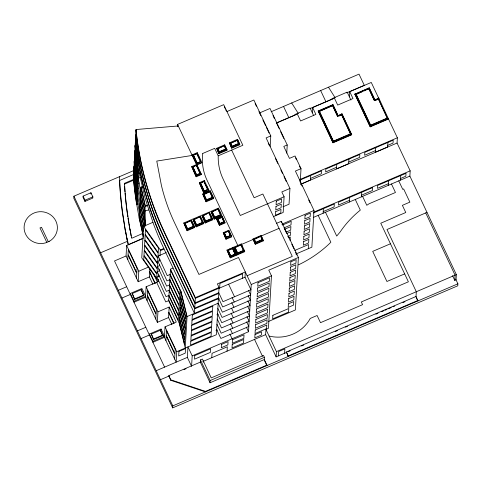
<?xml version="1.0" encoding="UTF-8"?>
<svg xmlns="http://www.w3.org/2000/svg" width="482" height="482" viewBox="0 0 482 482"><rect width="100%" height="100%" fill="white"/><g stroke="black" fill="none" stroke-linecap="round" stroke-linejoin="round"><path stroke-width="0.72" d="M133.851 170.532L73.903 196.198L73.788 198.186L172.677 407.868L457.786 285.802L457.9 283.814L455.671 279.09M83.103 196.114L83.031 197.325L84.959 201.416L92.803 198.06L92.875 196.849L90.941 192.758L83.103 196.114L85.031 200.205L84.959 201.416M90.875 193.969L90.941 192.758M119.62 181.66L119.693 180.449L133.442 174.562M134.056 179.22L124.507 183.305L124.458 184.118L134.008 180.033M128.128 244.796L125.471 231.589L122.573 212.231A386.112 369.435 3.3 0 1 119.825 183.347L119.693 180.449M125.79 233.39L125.537 230.378M127.778 215.581L127.73 216.394L127.17 212.49A381.431 364.958 3.3 0 1 126.525 207.507M126.905 239.096L125.862 232.179M149.884 268.667L149.408 276.921L138.183 281.723L126.055 256.002L126.664 245.501L142.799 238.59M126.977 237.885L127.381 241.319L100.593 252.785M129.297 224.931L129.248 225.745L128.905 223.835M127.748 259.593L128.019 254.936L136.761 273.481L136.496 278.138M124.507 183.305L124.85 188.86A381.431 364.958 3.3 0 0 127.212 211.676L130.098 230.426L129.917 229.486M178.274 125.953L136.014 129.537L133.412 178.316A386.112 369.435 3.3 0 0 136.177 201.374L139.244 218.539L143.413 237.138M130.146 229.613L131.11 235.752M131.526 237.867L130.465 231.414M158.632 279.494L158.518 281.476L146.124 286.778L145.522 297.28L133.984 302.22L134.044 301.226L145.576 296.285L141.913 288.507L130.375 293.448L130.315 294.442L121.934 298.033M136.014 129.537A341.238 326.501 3.3 0 0 164.748 232.728L195.361 297.635L194.451 313.378L163.838 248.471A341.238 326.501 3.3 0 1 153.366 223.594L145.046 197.988L138.949 171.827A341.238 326.501 3.3 0 1 135.105 145.287L135.225 146.817A386.112 369.435 3.3 0 0 137.997 169.875L138.521 173.116L136.701 204.615L138.087 204.025M132.249 293.526L134.737 299.467L143.738 295.611L143.775 295.014L141.25 289.67L132.249 293.526L134.737 299.467M139.244 218.539L141.057 187.04L142.13 186.582M138.183 281.723L138.792 271.227L126.664 245.501M152.915 222.341L143.588 226.329L141.774 257.834L158.518 281.476M144.058 225.986L145.233 205.639L141.057 187.04M141.22 290.266L141.25 289.67M147.058 300.539L147.329 295.882L156.072 314.427L155.807 319.084M169.17 307.034L168.567 317.536L157.343 322.344L157.945 311.842L169.17 307.034L176.255 322.054L165.031 326.856L164.422 337.358L152.884 342.298L152.945 341.304L164.483 336.364L161.036 329.055L149.498 333.996L149.438 334.99L141.057 338.581M151.372 334.074L153.638 339.545L162.639 335.689L162.675 335.098L160.373 330.218L151.372 334.074L153.638 339.545M158.783 276.921L158.897 274.921M159.235 269.022L159.126 270.974L157.252 271.776L166.356 291.411L169.266 290.164L178.858 310.504L179.123 305.95L169.525 285.609M159.5 264.425L159.428 265.721L157.554 266.522L166.658 286.157L169.568 284.91L179.159 305.251L179.425 300.696L169.833 280.355M159.687 261.172L159.801 259.171M159.994 255.918L160.337 249.971L143.588 226.329M160.373 330.218L162.639 335.689M160.976 330.049L161.036 329.055M177.424 126.67L177.557 124.422L223.702 104.666L242.85 145.269L218.219 155.819A54.508 52.152 3.3 0 0 223.076 178.961L240.295 215.472L284.097 196.722L281.837 191.932L289.947 188.462L266.106 137.918L270.782 135.912L253.857 100.021L226.944 111.541M165.904 340.497L166.176 335.846L174.918 354.391L174.653 359.042M170.477 269.161L181.057 291.598L187.058 316.541L185.245 348.04L179.238 323.097L168.658 300.666L170.477 269.161L173.074 268.052M200.313 362.127L210.05 382.768L264.299 359.542L266.92 365.097L205.489 391.396L205.459 391.896L170.815 380.316L168.857 375.599L200.313 362.127L200.446 359.903L202.41 359.06L203.265 360.885L203.187 362.247M170.815 380.316L168.857 375.599M172.677 407.868L172.791 405.88L73.903 196.198M183.799 222.961L187.149 230.745L194.632 227.54L194.668 226.932L191.282 219.756L183.799 222.961L187.149 230.745M165.031 326.856L176.737 351.685L176.129 362.181L163.482 335.364M179.238 323.097L181.057 291.598M184.949 223.383L190.866 220.551L193.517 226.516L187.618 229.04L184.949 223.383L187.697 222.202M187.618 229.04L184.968 223.076M188.402 221.606L188.384 221.913L190.866 220.551M196.74 164.422L196.704 165.025L201.741 162.868L201.777 162.265L197.252 152.674L192.216 154.83L192.179 155.439L156.764 161.078L161.422 185.48A207.103 198.156 3.3 0 0 175.659 225.088L198.933 274.439L238.512 257.496L251.243 284.494L248.519 331.737L192.191 355.849L191.589 366.35L187.353 357.379L187.962 346.877L192.191 355.849M201.777 162.265L191.703 166.579L196.192 176.773L201.229 174.617L201.265 174.014L192.216 154.83M193.384 154.951L197.174 163.326L200.645 161.542L196.837 153.469L193.384 154.951L197.174 163.326M192.854 167.001L196.325 165.218L200.114 173.592L196.656 175.068L192.854 167.001L195.939 165.38M191.246 220.364L191.282 219.756M196.041 153.782L196.078 153.18M196.457 153.638L196.439 153.939L196.837 153.469M192.842 219.087L196.192 226.871L203.675 223.666L203.711 223.064L200.325 215.888L192.842 219.087L196.192 226.871M196.325 165.218L200.114 173.592M197.222 153.282L197.252 152.674M196.192 176.773L191.703 166.579M193.993 219.509L199.91 216.683L202.561 222.642L196.662 225.166L193.993 219.509L196.74 218.334M196.656 175.068L192.872 166.694M196.662 225.166L194.011 219.208M199.319 182.732L203.808 192.927L208.845 190.77L208.881 190.161L204.356 180.575L199.319 182.732L203.808 192.927M197.445 217.737L197.427 218.039L199.91 216.683M200.488 182.847L204.278 191.221L207.748 189.438L203.94 181.371L200.488 182.847L204.278 191.221M200.289 216.49L200.325 215.888M203.145 181.684L203.181 181.075M202.741 193.999L206.097 201.783L213.58 198.578L213.61 197.975L210.224 190.794L202.741 193.999L206.097 201.783M203.555 181.533L203.537 181.835L203.94 181.371M201.886 215.219L205.236 223.003L212.719 219.798L212.755 219.19L209.369 212.014L201.886 215.219L205.236 223.003M204.32 181.178L204.356 180.575M203.892 194.421L209.809 191.589L212.46 197.554L206.561 200.078L203.892 194.421L206.639 193.24M203.036 215.641L208.953 212.809L211.604 218.774L205.7 221.298L203.036 215.641L205.784 214.46M206.561 200.078L203.91 194.113M205.7 221.298L203.049 215.333M207.344 192.643L207.326 192.951L209.809 191.589M206.471 214.171L206.483 213.863M208.953 212.809L211.604 218.774M210.194 191.402L210.224 190.794M209.333 212.616L209.369 212.014M210.923 211.345L214.273 219.129L221.762 215.924L221.792 215.321L218.406 208.14L210.923 211.345L214.273 219.129M212.074 211.767L217.991 208.941L220.642 214.9L214.743 217.424L212.074 211.767L214.821 210.592M216.659 148.293L218.876 153.686L226.95 150.227L226.986 149.625L224.726 144.841L216.659 148.293L218.876 153.686M217.81 148.715L224.311 145.636L225.835 149.203L219.346 151.981L217.81 148.715L224.311 145.636M214.743 217.424L212.092 211.465M215.526 209.995L215.508 210.297L217.991 208.941M219.346 151.981L217.822 148.414M216.653 219.4L216.689 218.798L222.298 216.394L225.088 222.979L219.473 225.383L216.653 219.4L221.883 217.189L223.973 221.955L219.943 223.678L217.852 218.912L219.943 223.678M218.376 208.748L218.406 208.14M210.05 382.768L210.176 380.539L200.446 359.903M211.779 357.704L212.032 353.336L227.311 346.793L227.058 351.167M219.473 225.383L216.689 218.798M224.696 145.444L224.726 144.841M221.883 217.189L223.672 221.316M222.262 216.996L222.298 216.394M135.713 134.785A341.238 326.501 3.3 0 0 164.446 237.969L195.053 302.877L218.756 292.731L222.985 301.702L250.941 289.736L245.013 277.174L245.314 271.932L217.364 283.898L219.057 287.483L216.334 334.731L176.737 351.685M219.659 288.025L219.919 283.476L242.687 273.728L242.422 278.277M223.232 232.679L226.022 239.265L231.631 236.861L231.667 236.258L228.848 230.275L223.232 232.679L226.022 239.265M229.438 142.823L231.661 148.215L239.735 144.757L239.771 144.148L237.512 139.364L229.438 142.823L231.661 148.215M224.329 232.975L228.372 230.944L230.456 235.71L226.432 237.439L224.329 232.975L228.372 230.944M230.589 143.244L237.096 140.16L238.62 143.732L232.131 146.51L230.589 143.244L236.427 140.744M226.432 237.439L224.341 232.673M232.131 146.51L230.607 142.937M226.98 250.074L230.33 257.858L236.252 255.321L236.288 254.713L232.902 247.537L226.98 250.074L230.33 257.858M228.811 230.884L228.848 230.275M228.131 250.489L232.487 248.332L235.138 254.291L230.8 256.153L228.131 250.489L230.022 249.387M229.613 249.537L229.649 248.929M237.096 140.16L238.62 143.732M230.8 256.153L228.149 250.188M237.512 139.364L239.735 144.757M235.138 254.291L232.487 248.332M232.866 248.14L232.902 247.537M233.836 247.133L237.192 254.918L244.675 251.712L244.705 251.11L241.319 243.928L233.836 247.133L237.192 254.918M234.987 247.555L240.904 244.729L243.555 250.688L237.656 253.213L234.987 247.555L237.734 246.38M237.656 253.213L235.005 247.254M238.439 245.784L238.421 246.085L240.271 245.296M240.904 244.729L243.555 250.688M242.518 247.145L241.319 243.928M253.068 239.494L253.104 238.885L261.172 235.433L263.395 240.825L255.321 244.278L253.068 239.494L241.289 244.537M254.255 239.307L260.756 236.228L262.28 239.795L255.791 242.573L254.255 239.307L260.756 236.228M255.321 244.278L253.104 238.885M255.791 242.573L254.267 239.006M262.268 238.427L261.172 235.433M270.179 146.407L270.782 135.912M286.7 352.342L276.12 356.873L265.642 334.647L265.944 329.399L268.438 328.326L271.462 275.837L268.781 270.149L298.406 257.472L281.337 221.28L276.662 223.28M203.265 360.885L211.218 377.9L263.57 355.487L264.431 357.313L264.275 360.036L266.6 364.976M266.895 365.591L266.92 365.097M281.253 222.78L281.337 221.28M284.097 196.722L283.187 212.466L273.499 216.611M286.754 153.21L287.23 144.962L270.016 108.462L259.774 112.842M276.12 356.873L276.427 351.625L265.944 329.399M278.391 355.903L278.644 351.529L284.88 348.86L284.627 353.234M289.947 188.462L289.037 204.211L282.958 206.814M290.086 240.632L290.291 237.06L288.254 237.927M286.441 351.968L288.284 356.433L286.441 351.968L416.038 296.484L417.876 300.949L416.321 297.647M300.244 182.154L301.027 168.652L295.05 155.987L289.441 158.391L283.796 146.426L287.23 144.962M298.406 257.472L295.376 309.962L268.51 321.464M312.336 112.794L312.637 107.546L334.46 98.201L337.707 105.082L352.987 98.539L349.739 91.658L371.267 82.446L378.78 98.382L374.839 100.069L369.212 87.802L354.854 94.243L370.23 126.844L388.516 119.018L378.798 98.075L374.839 100.069M310.571 175.556L310.306 180.123L300.846 184.178M308.305 248.706L308.546 244.537L294.719 250.453M338.057 115.517L332.935 104.654L318.162 110.974L333.002 142.786L351.709 134.773L341.997 113.836L338.039 115.825L341.997 113.836M319.313 111.396L332.52 105.45L337.641 116.313L341.575 114.632L350.577 134.05L333.454 141.383L319.313 111.396L325.248 108.86M301.027 168.652L295.412 171.056L313.987 210.435L311.866 247.182L295.864 254.038M323.121 213.249L323.386 208.676M332.52 105.45L337.623 116.62M338.039 115.825L332.935 104.654M333.002 142.786L318.162 110.974M333.454 141.383L319.331 111.095M336.761 164.344L336.496 168.911L348.661 163.705L348.92 159.138M341.575 114.632L350.577 134.05M349.438 96.912L349.739 91.658M349.311 202.036L349.577 197.463M356.023 94.364L368.796 88.598L374.442 100.563L378.382 98.87L387.383 118.295L370.682 125.447L356.023 94.364L362.735 91.49M361.47 196.831L361.735 192.258M374.11 100.196L368.796 88.598M370.23 126.844L354.873 93.942M370.682 125.447L356.041 94.056M387.07 117.632L378.382 98.87M375.737 147.661L375.472 152.228L387.63 147.022L387.896 142.449M378.78 98.382L378.798 98.075M388.287 185.347L388.546 180.78M452.532 275.656L454.761 280.391L456.032 279.849L456.334 274.601L409.881 176.105L410.182 170.851L397.066 143.034L397.367 137.786L388.516 119.018M400.446 180.141L400.711 175.575M416.008 296.984L416.309 291.737L386.968 229.522L426.992 212.387M454.761 280.391L455.062 275.144L425.727 212.93M142.786 233.415L131.821 238.235L131.568 237.054M143.534 238.024L128.435 244.663L127.447 240.108M271.131 111.758L359.012 74.132L364.296 85.332L346.685 92.869M138.521 173.116L139.153 172.845M139.858 173.219L138.479 173.809L137.954 170.574A386.112 369.435 3.3 0 1 135.183 147.51L135.062 145.98M85.031 200.205L92.875 196.849M138.214 178.364L140.286 177.478M193.981 154.987L195.825 154.198M202.705 153.475L214.695 148.342L218.219 155.819M294.797 114.553L310.077 108.01L313.511 115.3M331.899 98.665L347.179 92.122L350.914 100.039M276.421 122.952L294.96 115.017M310.083 108.54L332.532 98.93M276.216 123.139L297.358 114.089L300.599 120.964L315.879 114.427L312.637 107.546M137.912 183.612L139.298 183.021M219.364 151.679L225.853 148.902M232.149 146.203L238.638 143.425M354.854 94.243L369.2 88.104M218.912 153.077L226.986 149.625M231.697 147.606L239.771 144.148M364.079 90.911L366.097 90.05M367.441 89.477L368.778 88.899M197.192 163.018L200.645 161.542M318.813 110.993L332.917 104.956M137.611 188.866L138.244 188.595M142.389 187.149L141.021 187.733L145.19 206.332L147.118 205.874M326.567 108.293L331.839 106.034M137.31 194.113L137.942 193.842M137.002 199.367L137.641 199.09M196.674 174.767L200.132 173.291M196.222 176.171L201.265 174.014M338.936 116.054L340.907 115.216M375.08 100.581L378.364 99.178M137.376 203.645L136.743 203.922L136.219 200.681A386.112 369.435 3.3 0 1 133.448 177.623L133.327 176.087M201.084 182.889L202.928 182.1M204.296 190.92L207.748 189.438M203.844 192.318L208.881 190.161M333.472 141.081L350.595 133.749M370.7 125.139L387.401 117.994M333.02 142.479L351.727 134.472M370.248 126.543L388.534 118.717M206.579 199.777L212.478 197.252M206.127 201.175L213.61 197.975M299.768 179.569L397.367 137.786M299.762 180.184L321.482 170.887L321.313 173.797L310.402 178.467M187.637 228.739L193.535 226.209M196.68 224.865L202.579 222.341M205.718 220.997L211.622 218.467M214.761 217.123L220.66 214.598M126.055 256.002L114.517 260.943L164.597 367.121M187.185 230.137L194.668 226.932M196.228 226.269L203.711 223.064M205.272 222.395L212.755 219.19M214.309 218.527L221.792 215.321M336.593 167.254L325.681 171.923L325.85 169.013L359.837 154.463L359.668 157.373L348.751 162.048M375.568 150.565L364.657 155.24L364.826 152.33L393.198 140.184L393.029 143.094L387.727 145.359M218.509 218.93L221.196 217.78M300.702 184.293L397.066 143.034M219.961 223.377L223.985 221.654M160.337 249.971L163.838 248.471M219.509 224.775L225.118 222.377M160.295 250.67L163.802 249.17M166.218 252.574L158.162 256.026L167.266 275.656L170.176 274.415L179.768 294.749L180.027 290.194L170.435 269.86M159.729 260.473L157.861 261.274L166.965 280.91L169.869 279.662L179.461 300.003L179.726 295.448L170.134 275.108M138.792 271.227L148.36 267.13M226.45 237.132L230.474 235.409M226.058 238.662L231.667 236.258M118.295 290.321L126.682 286.73M158.819 276.222L156.951 277.023L166.055 296.659L168.965 295.412L178.557 315.752L178.816 311.197L169.224 290.857M281.886 224.178L313.987 210.435M282.38 225.082L291.2 221.31L290.995 224.883L284.205 227.787M313.818 212.11L410.182 170.851M313.252 213.014L334.297 204.007L334.128 206.917L323.217 211.586M261.142 236.035L279.06 228.366M230.619 249.423L232.469 248.634M349.408 200.373L338.491 205.049L338.659 202.139L372.646 187.588L372.478 190.498L361.566 195.168M388.384 183.69L377.466 188.36L377.635 185.45L406.007 173.303L405.844 176.213L400.542 178.485M284.79 229.173L290.899 226.558L290.688 230.131L285.94 232.167M313.583 217.328L409.881 176.105M255.809 242.271L262.298 239.494M255.358 243.675L263.431 240.217M230.818 255.846L235.156 253.99M237.674 252.911L243.573 250.387M230.366 257.249L236.288 254.713M237.222 254.315L244.705 251.11M286.525 233.553L290.592 231.806L290.387 235.385L287.676 236.548M134.773 298.87L143.775 295.014M168.658 300.666L165.754 301.907L156.65 282.277M195.361 297.635L219.057 287.483M247.115 275.74L292.279 256.4L262.859 194.023L254.128 197.759L231.643 150.071M219.021 288.176L195.318 298.322L164.711 233.421A341.238 326.501 3.3 0 1 135.972 130.236M218.418 288.561L245.013 277.174M218.714 293.424L195.017 303.57L164.404 238.668A341.238 326.501 3.3 0 1 135.671 135.478M137.418 330.869L145.805 327.278M251.243 284.494L271.462 275.837M218.412 298.677L194.716 308.823L164.103 243.916A341.238 326.501 3.3 0 1 135.37 140.732M217.816 299.063L219.171 298.478M187.058 316.541L218.153 303.232L222.383 312.203L250.333 300.238L248.152 295.611M153.674 338.948L162.675 335.098M216.906 314.812L218.262 314.228M390.456 243.778L372.713 251.375L386.919 281.488L404.657 273.89M215.996 330.562L217.358 329.977M156.21 370.712L187.353 357.379M160.452 379.714L168.839 376.123M183.997 369.598L186.07 368.712M202.94 361.494L265.642 334.647M276.427 351.625L456.334 274.601M210.176 380.539L264.431 357.313M288.085 351.752L290.158 350.866M301.575 345.974L303.648 345.088M335.358 331.514L337.424 330.628M345.474 327.182L347.552 326.29M375.9 314.156L377.978 313.264M381.539 311.74L383.612 310.854M384.889 310.306L387.058 309.378M388.347 308.823L391.191 307.606M393.192 306.751L394.571 306.16M402.91 302.594L404.976 301.708M288.308 355.939L417.906 300.455M172.791 405.88L457.9 283.814M145.233 205.639L147.161 205.175M145.691 226.106L144.931 210.887L148.938 209.929M144.576 226.462L144.323 221.389L145.606 221.081M170.845 379.822L205.489 391.396M328.489 87.2L335.171 97.798M291.682 102.961L298.364 113.559M369.212 87.802L374.857 99.762M398.747 180.87L402.747 189.354L403.651 188.968L409.863 202.133L402.38 205.338L405.766 212.514L380.762 223.22L408.393 281.807L361.307 301.967L362.578 304.66L320.488 322.681L317.102 315.499L310.239 318.439A36.349 34.776 3.3 0 1 269.083 336.056M391.456 183.991L395.457 192.481L369.043 203.784L366.796 205.296L362.572 196.355M341.979 114.138L351.709 134.773M320.651 90.562L325.928 101.756M355.282 199.476L360.307 210.128L358.12 211.935A105.425 100.871 3.3 0 0 340.111 231.999L336.707 236.066L325.471 212.243M283.543 106.444L288.826 117.644M295.587 157.897L296.49 159.819M299.509 166.212L300.413 168.134M273.011 115.596L274.282 118.295M276.831 123.693L279.06 128.417M280.651 131.791L283.832 138.539M318.18 215.364L330.851 242.223L329.333 243.729A119.783 114.614 3.3 0 1 298.466 264.853M299.973 181.503L302.142 186.112M308.697 200.006L309.98 202.723M255.129 103.57L256.4 106.263M258.936 111.643L260.84 115.68M262.895 119.97L265.666 125.844M266.281 127.146L269.052 133.02M268.233 143.124L269.486 145.781M275.306 158.21L277.795 163.476M280.819 169.893L282.422 173.291M284.025 176.689L286.266 181.449M284.049 227.811L285.91 231.758M291.773 244.187L294.014 248.941M295.617 252.345L296.9 255.062M224.293 106.703L225.142 108.498M225.709 109.697L226.269 110.89M225.257 146.642L226.95 150.227M224.293 145.938L225.835 149.203M262.829 239.626L263.395 240.825M260.738 236.529L262.28 239.795M244.055 250.411L244.675 251.712M197.825 154.559L199.632 158.397M196.819 153.77L200.626 161.844M237.71 245.254L206.995 180.129A52.104 49.857 3.3 0 1 202.741 153.559M210.501 192.053L213.58 198.578M218.683 209.399L220.834 213.966M222.576 217.665L224.148 220.985M229.125 231.547L231.631 236.861M209.797 191.896L212.46 197.554M217.972 209.242L220.642 214.9M228.354 231.252L230.456 235.71M177.557 124.422L196.403 164.386M197.005 165.669L201.229 174.617M206.435 185.654L208.845 190.77M204.241 182.347L207.73 189.745M233.487 249.447L236.252 255.321M248.453 290.357L250.634 294.984L222.684 306.956L218.454 297.978L194.752 308.125L164.145 243.223A341.238 326.501 3.3 0 1 135.406 140.033M210.254 214.574L212.719 219.798M247.85 300.858L250.031 305.486L222.082 317.451L217.846 308.48M247.543 306.106L249.73 310.739L221.774 322.705L217.545 313.728M247.242 311.36L249.423 315.987L221.473 327.953L217.243 318.982M203.061 222.365L203.675 223.666M199.891 216.984L202.561 222.642M246.941 316.608L249.122 321.235L221.172 333.201L216.942 324.229M246.639 321.862L248.82 326.489L220.87 338.454L216.635 329.483M228.601 284.205L234.523 296.767M254.538 339.4L262.461 356.198M246.332 327.109L248.519 331.737M232.041 297.388L234.222 302.015M231.734 302.636L233.921 307.263M191.553 221.015L194.324 226.889M190.848 220.852L193.517 226.516M231.746 308.546L233.613 312.517M231.131 313.137L233.312 317.765M230.83 318.385L233.011 323.012M230.523 323.639L232.71 328.266M230.221 328.887L232.402 333.514M229.92 334.134L232.101 338.762M168.923 296.111L178.515 316.445L178.292 320.307L168.7 299.967M153.71 274.246L157.349 281.97M149.715 271.667L155.138 283.163M168.869 312.288L174.104 323.386M149.679 272.264L155.102 283.759M168.833 312.884L173.761 323.326M149.408 276.921L152.921 284.356M168.567 317.536L171.953 324.717M146.124 286.778L157.945 311.842M145.522 297.28L157.343 322.344M141.533 290.935L143.738 295.611M130.375 293.448L134.044 301.226M149.498 333.996L152.945 341.304M48.339 241.795L41.5 227.293L39.982 227.944L46.82 242.446M181.015 292.291L186.251 314.041L185.986 318.596L180.756 296.846M180.714 297.539L185.95 319.289L185.684 323.844L180.449 302.094M180.413 302.792L185.642 324.543L185.383 329.098L180.148 307.347M180.105 308.04L185.341 329.79L185.082 334.345L179.846 312.595M179.804 313.288L185.04 335.044L184.775 339.599L179.545 317.843M179.503 318.542L184.739 340.292L184.516 344.148L179.28 322.398M144.931 210.887L140.756 192.288L137.689 175.123A386.112 369.435 3.3 0 1 134.924 152.065L134.803 150.535M144.889 211.58L140.714 192.987M144.588 216.834L140.413 198.235M144.323 221.389L140.154 202.789L137.087 185.624A386.112 369.435 3.3 0 1 134.315 162.567L134.195 161.036M144.281 222.082L140.111 203.488M144.022 226.636L139.846 208.037L136.786 190.878A386.112 369.435 3.3 0 1 134.014 167.814L133.894 166.284M143.817 226.606L139.81 208.736M143.383 230.438L139.545 213.291L136.478 196.126A386.112 369.435 3.3 0 1 133.713 173.068L133.592 171.538M143.347 231.137L139.503 213.984M143.455 236.439L139.286 217.846M125.471 231.589L122.5 213.442A386.112 369.435 3.3 0 1 119.753 184.558L119.391 176.725M129.441 226.811L129.797 228.817M138.177 179.063L137.653 175.822A386.112 369.435 3.3 0 1 134.882 152.764L134.761 151.228M137.87 184.311L137.346 181.069A386.112 369.435 3.3 0 1 134.58 158.012L134.46 156.481M137.569 189.559L137.045 186.323A386.112 369.435 3.3 0 1 134.279 163.265L134.159 161.729M137.268 194.812L136.743 191.571A386.112 369.435 3.3 0 1 133.978 168.513L133.851 166.983M136.966 200.06L136.442 196.819A386.112 369.435 3.3 0 1 133.671 173.761L133.55 172.231M127.989 218.165L128.79 223.124M134.502 155.782L134.623 157.319A386.112 369.435 3.3 0 0 137.388 180.376C139.033 195.614 144.835 210.2 145.1 225.558M124.591 186.203L124.808 189.673A381.431 364.958 3.3 0 0 124.965 191.818M126.435 206.796A381.431 364.958 3.3 0 1 125.079 193.246M128.314 249.784L128.049 254.339L136.798 272.884L137.057 268.329L128.314 249.784M143.961 255.996L143.738 259.852L156.752 278.228L156.975 274.372L143.961 255.996M144.263 250.742L143.998 255.297L157.018 273.674L157.277 269.119L144.263 250.742M144.564 245.495L144.305 250.05L157.319 268.426L157.584 263.871L144.564 245.495M144.865 240.247L144.606 244.802L157.62 263.178L157.885 258.623L144.865 240.247M145.172 234.993L144.907 239.548L157.921 257.924L158.186 253.369L145.172 234.993M145.474 229.745L145.209 234.3L158.229 252.676L158.488 248.122L145.474 229.745M147.625 290.73L147.359 295.285L156.108 313.83L156.367 309.275L147.625 290.73M166.471 330.694L166.206 335.249L174.954 353.794L175.213 349.239L166.471 330.694M178.955 351.414L178.689 355.969L185.239 353.161L185.498 348.613L178.955 351.414M190.818 341.214L190.601 345.07L211.062 336.309L211.285 332.453L190.818 341.214M191.125 335.96L190.86 340.515L211.321 331.755L211.586 327.2L191.125 335.96M191.426 330.712L191.161 335.267L211.622 326.507L211.887 321.952L191.426 330.712M191.728 325.458L191.468 330.013L211.929 321.253L212.188 316.704L191.728 325.458M192.029 320.211L191.77 324.766L212.231 316.005L212.496 311.45L192.029 320.211M192.336 314.963L192.071 319.518L212.532 310.757L212.797 306.203L192.336 314.963M194.74 355.596L194.535 359.168L210.435 352.36L210.64 348.787L194.74 355.596M221.509 344.419L221.322 347.703L227.872 344.895L228.058 341.611L221.509 344.419M232.222 344.413L232.017 347.992L243.549 343.051L243.759 339.479L232.222 344.413M232.493 339.72L232.288 343.292L243.82 338.352L244.031 334.779L232.493 339.72M254.984 334.616L254.797 337.9L261.34 335.092L261.533 331.809L254.984 334.616M255.255 329.971L255.044 333.55L266.582 328.61L266.787 325.031L255.255 329.971M255.556 324.723L255.352 328.296L266.883 323.362L267.094 319.783L255.556 324.723M255.858 319.47L255.653 323.048L267.191 318.108L267.396 314.535L255.858 319.47M256.159 314.222L255.954 317.801L267.492 312.86L267.697 309.281L256.159 314.222M256.466 308.974L256.255 312.547L267.793 307.606L267.998 304.034L256.466 308.974M256.767 303.72L256.563 307.299L268.094 302.359L268.305 298.786L256.767 303.72M257.069 298.472L256.864 302.045L268.402 297.111L268.607 293.532L257.069 298.472M257.37 293.225L257.165 296.798L268.703 291.857L268.908 288.284L257.37 293.225M257.671 287.971L257.466 291.55L269.004 286.609L269.209 283.03L257.671 287.971M257.978 282.723L257.774 286.296L269.305 281.361L269.516 277.783L257.978 282.723M275.686 211.676L275.481 215.249L280.783 212.984L280.988 209.405L275.686 211.676M275.987 206.423L275.782 210.001L281.084 207.73L281.289 204.157L275.987 206.423M276.288 201.175L276.084 204.754L281.386 202.482L281.59 198.903L276.288 201.175M272.872 315.312L272.661 318.891L288.567 312.083L288.772 308.504L272.872 315.312M288.423 303.823L288.212 307.396L293.514 305.13L293.719 301.551L288.423 303.823M288.724 298.569L288.519 302.148L293.815 299.876L294.026 296.303L288.724 298.569M289.025 293.321L288.82 296.9L294.122 294.629L294.327 291.05L289.025 293.321M289.327 288.073L289.122 291.646L294.424 289.381L294.629 285.802L289.327 288.073M289.628 282.82L289.423 286.398L294.725 284.127L294.93 280.554L289.628 282.82M289.935 277.572L289.73 281.145L295.026 278.879L295.231 275.3L289.935 277.572M290.236 272.324L290.031 275.897L295.333 273.625L295.538 270.053L290.236 272.324M290.538 267.07L290.333 270.649L295.635 268.378L295.84 264.805L290.538 267.07M290.839 261.822L290.634 265.395L295.936 263.13L296.141 259.551L290.839 261.822M303.546 241.627L303.341 245.199L308.637 242.934L308.848 239.355L303.546 241.627M303.847 236.373L303.642 239.952L308.944 237.68L309.149 234.107L303.847 236.373M304.148 231.125L303.943 234.698L309.245 232.432L309.45 228.854L304.148 231.125M304.455 225.877L304.244 229.45L309.546 227.179L309.751 223.606L304.455 225.877M304.757 220.623L304.552 224.202L309.848 221.931L310.059 218.358L304.757 220.623M305.058 215.376L304.853 218.948L310.155 216.683L310.36 213.104L305.058 215.376M49.526 241.193L45.567 242.892A16.653 15.93 3.3 0 1 24.263 225.275A16.653 15.93 3.3 0 1 49.845 214.321A16.653 15.93 3.3 0 1 49.526 241.193"/></g></svg>
